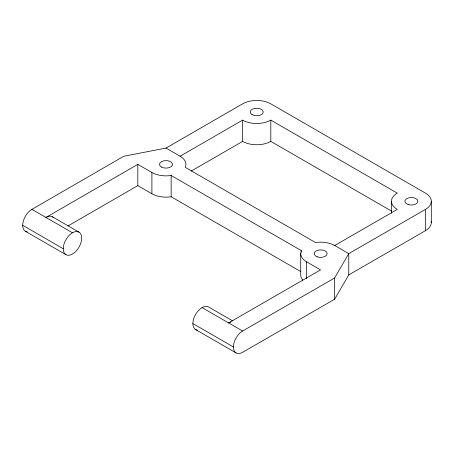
<?xml version="1.0" encoding="UTF-8"?>
<svg xmlns="http://www.w3.org/2000/svg" width="454" height="454" viewBox="0 0 454 454"><rect width="100%" height="100%" fill="white"/><g stroke="black" fill="none" stroke-linecap="round" stroke-linejoin="round"><path stroke-width="0.68" d="M431.192 221.336A19.931 11.509 0 0 1 425.46 230.672L348.774 274.897L334.609 299.254L242.629 352.293A13.024 7.519 -60 0 1 233.418 346.975A13.024 7.519 -60 0 1 242.629 331.023L334.609 277.984L348.774 253.621L425.46 209.402A19.931 11.509 0 0 0 425.46 193.132L270.811 103.841A19.931 11.509 0 0 0 242.629 103.841L165.994 148.089L123.777 156.261L31.911 209.362A13.024 7.519 -60 0 0 23.012 222.381A13.024 7.519 -60 0 0 27.308 231.869M306.552 278.801L306.552 261.782A19.931 11.509 0 0 1 301.394 250.665L171.152 175.477A19.931 11.509 0 0 1 151.903 172.497L137.812 164.359L45.939 217.46L48.272 216.416A13.024 7.519 -60 0 1 53.43 217.614M180.085 156.221L242.629 120.117A19.931 11.509 0 0 0 270.811 120.117L397.278 193.132A19.931 11.509 0 0 0 397.278 209.402L334.734 245.512A19.931 11.509 0 0 0 315.485 242.532L185.243 167.339A19.931 11.509 0 0 0 180.085 156.221L165.994 148.089M67.947 225.967L137.812 185.629L151.903 193.767A19.931 11.509 0 0 0 171.152 196.747L300.781 271.588M191.123 171.124L242.629 141.387A19.931 11.509 0 0 0 270.811 141.387L391.751 211.212M231.041 321.937L228.6 322.925L320.581 269.88L306.552 261.782M52.397 216.785L78.973 232.13A13.024 7.519 -60 0 1 74.842 252.305A13.024 7.519 -60 0 1 63.56 245.796A13.024 7.519 -60 0 1 78.973 232.13M232.754 320.916L208.596 306.966A13.024 7.519 -60 0 0 194.777 315.99A13.024 7.519 -60 0 0 197.479 330.115M31.911 209.362L72.458 232.771M202.087 307.613L242.629 331.023M22.7 225.315L63.248 248.73M192.871 323.566L233.418 346.975M25.396 231.279L65.944 254.688M195.572 329.53L236.12 352.94M334.734 245.512L348.774 253.621L348.774 274.897M431.3 201.264L431.3 222.539M425.46 209.402L425.46 230.672M391.439 201.264L391.439 213.318M334.609 277.984L334.609 299.254M301.394 250.665L301.394 252.083M300.713 253.644L300.713 274.92A19.931 11.509 0 0 0 302.886 280.146M270.811 120.117L270.811 141.387M242.629 120.117L242.629 141.387M171.152 175.477L171.152 196.747M151.903 172.497L151.903 193.767M137.812 164.359L137.812 185.629M161.391 167.021A6.515 3.763 0 0 0 172.287 165.335A6.515 3.763 0 0 0 164.308 160.727A6.515 3.763 0 0 0 161.391 167.021M252.118 114.641A6.515 3.763 0 0 0 263.014 112.955A6.515 3.763 0 0 0 255.034 108.347A6.515 3.763 0 0 0 252.118 114.641M408.112 204.521A6.515 3.763 0 0 0 417.884 201.264A6.515 3.763 0 0 0 408.112 198.006A6.515 3.763 0 0 0 408.112 204.521M317.386 256.902A6.515 3.763 0 0 0 327.158 253.644A6.515 3.763 0 0 0 317.386 250.387A6.515 3.763 0 0 0 317.386 256.902"/></g></svg>
